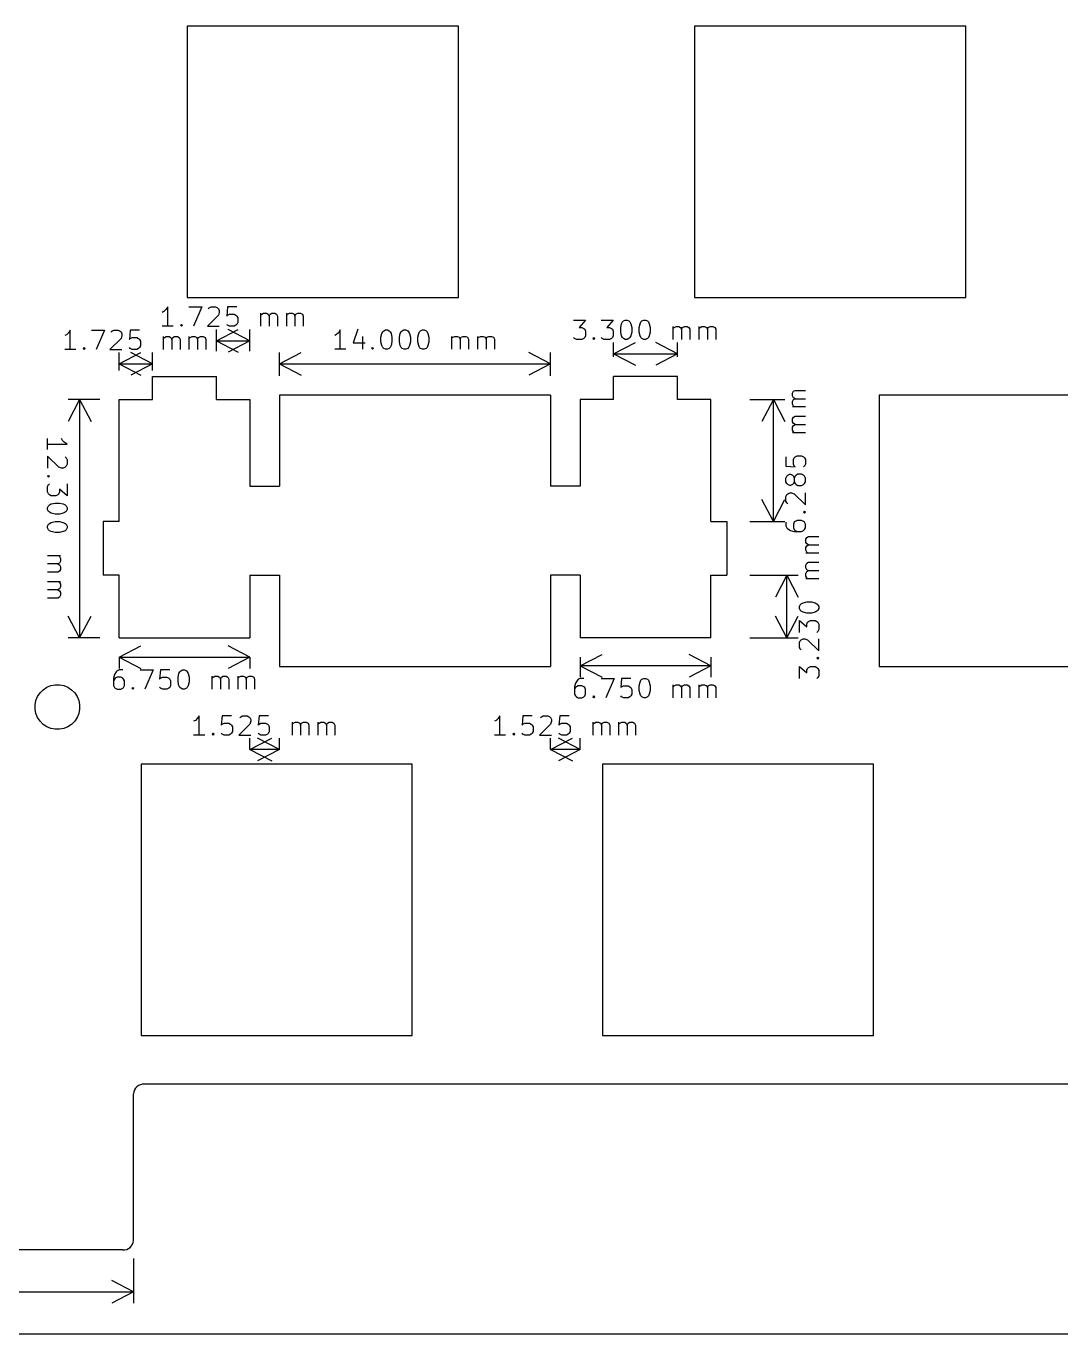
# Model space of a CAD drawing. Extents: x -61 to 106, y -119 to 15.
# Drawn here: x -30.8 to 22.6, y -117.7 to -50.2 of the extents above; entities that cross this region are included whole.
import ezdxf

# ---------------------------------------------------------------- set-up
doc = ezdxf.new("R2010")
doc.units = 0
doc.layers.add('BLACK', color=7, linetype='CONTINUOUS')

msp = doc.modelspace()

# ---------------------------------------------------------------- linework, layer by layer
at = {"layer": 'BLACK', "linetype": 'CONTINUOUS'}
for p, q in [((-22.5187, -50.2), (-22.5187, -64.2)), ((-8.5187, -50.2), (-22.5187, -50.2)), ((-8.5187, -64.2), (-8.5187, -50.2)), ((3.675, -50.2), (3.675, -64.2)), ((17.675, -50.2), (3.675, -50.2)), ((17.675, -64.2), (17.675, -50.2)), ((-23.5258, -64.6924), (-23.6211, -64.8352)), ((-23.5258, -65.6924), (-23.5258, -64.6924)), ((-22.5187, -64.2), (-8.5187, -64.2)), ((-22.4306, -64.6924), (-21.7639, -64.6924)), ((-21.7639, -64.6924), (-22.1925, -65.6924)), ((-21.4306, -64.7876), (-21.383, -64.74)), ((-21.383, -64.74), (-21.2877, -64.6924)), ((-21.2877, -64.6924), (-21.0496, -64.6924)), ((-21.0496, -64.6924), (-20.9544, -64.74)), ((-20.9544, -64.74), (-20.9068, -64.7876)), ((-20.9068, -64.7876), (-20.8592, -64.8829)), ((-20.4306, -64.6924), (-20.4782, -65.1686)), ((-19.9544, -64.6924), (-20.4306, -64.6924)), ((3.675, -64.2), (17.675, -64.2)), ((-23.7163, -64.9305), (-23.8115, -64.9781)), ((-23.6211, -64.8352), (-23.7163, -64.9305)), ((-20.9068, -65.121), (-21.4782, -65.6924)), ((-20.8592, -64.9781), (-20.9068, -65.121)), ((-20.8592, -64.8829), (-20.8592, -64.9781)), ((-20.4782, -65.1686), (-20.4306, -65.121)), ((-20.4306, -65.121), (-20.3354, -65.0733)), ((-20.3354, -65.0733), (-20.0973, -65.0733)), ((-20.0973, -65.0733), (-20.002, -65.121)), ((-20.002, -65.121), (-19.9544, -65.1686)), ((-19.9544, -65.1686), (-19.9068, -65.2638)), ((-19.9068, -65.2638), (-19.9068, -65.5019)), ((-18.7163, -65.6924), (-18.7163, -65.0257)), ((-18.7163, -65.121), (-18.6687, -65.0733)), ((-18.6687, -65.0733), (-18.5734, -65.0257)), ((-18.5734, -65.0257), (-18.4306, -65.0257)), ((-18.4306, -65.0257), (-18.3354, -65.0733)), ((-18.3354, -65.0733), (-18.2877, -65.1686)), ((-18.2877, -65.1686), (-18.2401, -65.0733)), ((-18.2877, -65.1686), (-18.2877, -65.6924)), ((-18.2401, -65.0733), (-18.1449, -65.0257)), ((-18.1449, -65.0257), (-18.002, -65.0257)), ((-18.002, -65.0257), (-17.9068, -65.0733)), ((-17.9068, -65.0733), (-17.8592, -65.1686)), ((-17.8592, -65.1686), (-17.8592, -65.6924)), ((-17.383, -65.6924), (-17.383, -65.0257)), ((-17.383, -65.121), (-17.3354, -65.0733)), ((-17.3354, -65.0733), (-17.2401, -65.0257)), ((-17.2401, -65.0257), (-17.0973, -65.0257)), ((-17.0973, -65.0257), (-17.002, -65.0733)), ((-17.002, -65.0733), (-16.9544, -65.1686)), ((-16.9544, -65.1686), (-16.9068, -65.0733)), ((-16.9544, -65.1686), (-16.9544, -65.6924)), ((-16.9068, -65.0733), (-16.8115, -65.0257)), ((-16.8115, -65.0257), (-16.6687, -65.0257)), ((-16.6687, -65.0257), (-16.5734, -65.0733)), ((-16.5734, -65.0733), (-16.5258, -65.1686)), ((-16.5258, -65.1686), (-16.5258, -65.6924)), ((-2.56879, -65.3724), (-1.94974, -65.3724)), ((-1.94974, -65.3724), (-2.28307, -65.7533)), ((-1.14021, -65.3724), (-0.521166, -65.3724)), ((-0.521166, -65.3724), (-0.8545, -65.7533)), ((-0.092595, -65.5629), (-0.044976, -65.4676)), ((-0.044976, -65.4676), (0.002642, -65.42)), ((0.002642, -65.42), (0.09788, -65.3724)), ((0.09788, -65.3724), (0.193119, -65.3724)), ((0.193119, -65.3724), (0.288357, -65.42)), ((0.288357, -65.42), (0.335976, -65.4676)), ((0.335976, -65.4676), (0.383595, -65.5629)), ((0.859785, -65.5629), (0.907404, -65.4676)), ((0.907404, -65.4676), (0.955023, -65.42)), ((0.955023, -65.42), (1.05026, -65.3724)), ((1.05026, -65.3724), (1.1455, -65.3724)), ((1.1455, -65.3724), (1.24074, -65.42)), ((1.24074, -65.42), (1.28836, -65.4676)), ((1.28836, -65.4676), (1.33598, -65.5629)), ((-28.7412, -66.1305), (-28.8364, -66.1781)), ((-28.6459, -66.0352), (-28.7412, -66.1305)), ((-28.5507, -65.8924), (-28.6459, -66.0352)), ((-28.5507, -66.8924), (-28.5507, -65.8924)), ((-27.4555, -65.8924), (-26.7888, -65.8924)), ((-26.7888, -65.8924), (-27.2174, -66.8924)), ((-26.4555, -65.9876), (-26.4078, -65.94)), ((-26.4078, -65.94), (-26.3126, -65.8924)), ((-26.3126, -65.8924), (-26.0745, -65.8924)), ((-26.0745, -65.8924), (-25.9793, -65.94)), ((-25.9793, -65.94), (-25.9317, -65.9876)), ((-25.9317, -65.9876), (-25.884, -66.0829)), ((-25.884, -66.0829), (-25.884, -66.1781)), ((-25.4555, -65.8924), (-25.5031, -66.3686)), ((-24.9793, -65.8924), (-25.4555, -65.8924)), ((-23.2401, -65.6924), (-23.8115, -65.6924)), ((-22.8592, -65.6448), (-22.8115, -65.5971)), ((-22.8115, -65.6924), (-22.8592, -65.6448)), ((-22.8115, -65.5971), (-22.7639, -65.6448)), ((-22.8115, -65.5971), (-22.8115, -65.6924)), ((-22.7639, -65.6448), (-22.8115, -65.6924)), ((-21.4782, -65.6924), (-20.8592, -65.6924)), ((-21.0072, -66.98), (-21.0072, -65.8536)), ((-21.0072, -66.44), (-19.8807, -65.8536)), ((-20.4306, -65.6448), (-20.4782, -65.5971)), ((-20.3354, -65.6924), (-20.4306, -65.6448)), ((-19.2825, -66.44), (-20.409, -65.8536)), ((-20.0973, -65.6924), (-20.3354, -65.6924)), ((-20.002, -65.6448), (-20.0973, -65.6924)), ((-19.9544, -65.5971), (-20.002, -65.6448)), ((-19.9068, -65.5019), (-19.9544, -65.5971)), ((-19.2825, -66.98), (-19.2825, -65.8536)), ((-14.8035, -66.1205), (-14.8987, -66.1681)), ((-14.7083, -66.0252), (-14.8035, -66.1205)), ((-14.613, -65.8824), (-14.7083, -66.0252)), ((-14.613, -66.8824), (-14.613, -65.8824)), ((-13.7083, -65.8348), (-13.9464, -66.549)), ((-12.5178, -66.2633), (-12.4702, -66.0729)), ((-12.4702, -66.0729), (-12.4225, -65.9776)), ((-12.4225, -65.9776), (-12.3749, -65.93)), ((-12.3749, -65.93), (-12.2797, -65.8824)), ((-12.2797, -65.8824), (-12.1844, -65.8824)), ((-12.1844, -65.8824), (-12.0892, -65.93)), ((-12.0892, -65.93), (-12.0416, -65.9776)), ((-12.0416, -65.9776), (-11.994, -66.0729)), ((-11.994, -66.0729), (-11.9464, -66.2633)), ((-11.5654, -66.2633), (-11.5178, -66.0729)), ((-11.5178, -66.0729), (-11.4702, -65.9776)), ((-11.4702, -65.9776), (-11.4225, -65.93)), ((-11.4225, -65.93), (-11.3273, -65.8824)), ((-11.3273, -65.8824), (-11.2321, -65.8824)), ((-11.2321, -65.8824), (-11.1368, -65.93)), ((-11.1368, -65.93), (-11.0892, -65.9776)), ((-11.0892, -65.9776), (-11.0416, -66.0729)), ((-11.0416, -66.0729), (-10.994, -66.2633)), ((-10.613, -66.2633), (-10.5654, -66.0729)), ((-10.5654, -66.0729), (-10.5178, -65.9776)), ((-10.5178, -65.9776), (-10.4702, -65.93)), ((-10.4702, -65.93), (-10.3749, -65.8824)), ((-10.3749, -65.8824), (-10.2797, -65.8824)), ((-10.2797, -65.8824), (-10.1844, -65.93)), ((-10.1844, -65.93), (-10.1368, -65.9776)), ((-10.1368, -65.9776), (-10.0892, -66.0729)), ((-10.0892, -66.0729), (-10.0416, -66.2633)), ((-2.28307, -65.7533), (-2.14021, -65.7533)), ((-2.14021, -65.7533), (-2.04498, -65.801)), ((-2.04498, -65.801), (-1.99736, -65.8486)), ((-1.99736, -65.8486), (-1.94974, -65.9438)), ((-1.94974, -65.9438), (-1.94974, -66.1819)), ((-0.8545, -65.7533), (-0.711642, -65.7533)), ((-0.711642, -65.7533), (-0.616404, -65.801)), ((-0.616404, -65.801), (-0.568785, -65.8486)), ((-0.568785, -65.8486), (-0.521166, -65.9438)), ((-0.521166, -65.9438), (-0.521166, -66.1819)), ((-0.140214, -65.7533), (-0.092595, -65.5629)), ((-0.140214, -65.9914), (-0.140214, -65.7533)), ((-0.092595, -66.1819), (-0.140214, -65.9914)), ((0.383595, -65.5629), (0.431214, -65.7533)), ((0.431214, -65.9914), (0.383595, -66.1819)), ((0.431214, -65.7533), (0.431214, -65.9914)), ((0.812166, -65.7533), (0.859785, -65.5629)), ((0.812166, -65.9914), (0.812166, -65.7533)), ((0.859785, -66.1819), (0.812166, -65.9914)), ((1.33598, -65.5629), (1.38359, -65.7533)), ((1.38359, -65.9914), (1.33598, -66.1819)), ((1.38359, -65.7533), (1.38359, -65.9914)), ((2.57407, -66.3724), (2.57407, -65.7057)), ((2.57407, -65.801), (2.62169, -65.7533)), ((2.62169, -65.7533), (2.71693, -65.7057)), ((2.71693, -65.7057), (2.85979, -65.7057)), ((2.85979, -65.7057), (2.95502, -65.7533)), ((2.95502, -65.7533), (3.00264, -65.8486)), ((3.00264, -65.8486), (3.05026, -65.7533)), ((3.00264, -65.8486), (3.00264, -66.3724)), ((3.05026, -65.7533), (3.1455, -65.7057)), ((3.1455, -65.7057), (3.28836, -65.7057)), ((3.28836, -65.7057), (3.38359, -65.7533)), ((3.38359, -65.7533), (3.43121, -65.8486)), ((3.43121, -65.8486), (3.43121, -66.3724)), ((3.9074, -66.3724), (3.9074, -65.7057)), ((3.9074, -65.801), (3.95502, -65.7533)), ((3.95502, -65.7533), (4.05026, -65.7057)), ((4.05026, -65.7057), (4.19312, -65.7057)), ((4.19312, -65.7057), (4.28836, -65.7533)), ((4.28836, -65.7533), (4.33598, -65.8486)), ((4.33598, -65.8486), (4.38359, -65.7533)), ((4.33598, -65.8486), (4.33598, -66.3724)), ((4.38359, -65.7533), (4.47883, -65.7057)), ((4.47883, -65.7057), (4.62169, -65.7057)), ((4.62169, -65.7057), (4.71693, -65.7533)), ((4.71693, -65.7533), (4.76455, -65.8486)), ((4.76455, -65.8486), (4.76455, -66.3724)), ((-27.884, -66.8448), (-27.8364, -66.7971)), ((-27.8364, -66.7971), (-27.7888, -66.8448)), ((-27.8364, -66.7971), (-27.8364, -66.8924)), ((-25.9317, -66.321), (-26.5031, -66.8924)), ((-25.884, -66.1781), (-25.9317, -66.321)), ((-25.5031, -66.3686), (-25.4555, -66.321)), ((-25.4555, -66.8448), (-25.5031, -66.7971)), ((-25.4555, -66.321), (-25.3602, -66.2733)), ((-25.3602, -66.2733), (-25.1221, -66.2733)), ((-25.1221, -66.2733), (-25.0269, -66.321)), ((-25.0269, -66.321), (-24.9793, -66.3686)), ((-24.9793, -66.7971), (-25.0269, -66.8448)), ((-24.9793, -66.3686), (-24.9317, -66.4638)), ((-24.9317, -66.7019), (-24.9793, -66.7971)), ((-24.9317, -66.4638), (-24.9317, -66.7019)), ((-23.7412, -66.8924), (-23.7412, -66.2257)), ((-23.7412, -66.321), (-23.6936, -66.2733)), ((-23.6936, -66.2733), (-23.5983, -66.2257)), ((-23.5983, -66.2257), (-23.4555, -66.2257)), ((-23.4555, -66.2257), (-23.3602, -66.2733)), ((-23.3602, -66.2733), (-23.3126, -66.3686)), ((-23.3126, -66.3686), (-23.265, -66.2733)), ((-23.3126, -66.3686), (-23.3126, -66.8924)), ((-23.265, -66.2733), (-23.1698, -66.2257)), ((-23.1698, -66.2257), (-23.0269, -66.2257)), ((-23.0269, -66.2257), (-22.9317, -66.2733)), ((-22.9317, -66.2733), (-22.884, -66.3686)), ((-22.884, -66.3686), (-22.884, -66.8924)), ((-22.4078, -66.8924), (-22.4078, -66.2257)), ((-22.4078, -66.321), (-22.3602, -66.2733)), ((-22.3602, -66.2733), (-22.265, -66.2257)), ((-22.265, -66.2257), (-22.1221, -66.2257)), ((-22.1221, -66.2257), (-22.0269, -66.2733)), ((-22.0269, -66.2733), (-21.9793, -66.3686)), ((-21.9793, -66.3686), (-21.9317, -66.2733)), ((-21.9793, -66.3686), (-21.9793, -66.8924)), ((-21.9317, -66.2733), (-21.8364, -66.2257)), ((-21.8364, -66.2257), (-21.6936, -66.2257)), ((-21.6936, -66.2257), (-21.5983, -66.2733)), ((-21.5983, -66.2733), (-21.5507, -66.3686)), ((-21.5507, -66.3686), (-21.5507, -66.8924)), ((-21.0072, -66.44), (-19.2825, -66.44)), ((-21.0072, -66.44), (-19.8807, -67.0264)), ((-19.2825, -66.44), (-20.409, -67.0264)), ((-13.9464, -66.549), (-13.3273, -66.549)), ((-13.4702, -66.2157), (-13.4702, -66.8824)), ((-12.994, -66.8348), (-12.9464, -66.7871)), ((-12.9464, -66.8824), (-12.994, -66.8348)), ((-12.9464, -66.7871), (-12.8987, -66.8348)), ((-12.9464, -66.7871), (-12.9464, -66.8824)), ((-12.8987, -66.8348), (-12.9464, -66.8824)), ((-12.5178, -66.5014), (-12.5178, -66.2633)), ((-12.4702, -66.6919), (-12.5178, -66.5014)), ((-12.4225, -66.7871), (-12.4702, -66.6919)), ((-12.3749, -66.8348), (-12.4225, -66.7871)), ((-12.2797, -66.8824), (-12.3749, -66.8348)), ((-12.0892, -66.8348), (-12.1844, -66.8824)), ((-12.0416, -66.7871), (-12.0892, -66.8348)), ((-11.994, -66.6919), (-12.0416, -66.7871)), ((-11.9464, -66.5014), (-11.994, -66.6919)), ((-11.9464, -66.2633), (-11.9464, -66.5014)), ((-11.5654, -66.5014), (-11.5654, -66.2633)), ((-11.5178, -66.6919), (-11.5654, -66.5014)), ((-11.4702, -66.7871), (-11.5178, -66.6919)), ((-11.4225, -66.8348), (-11.4702, -66.7871)), ((-11.3273, -66.8824), (-11.4225, -66.8348)), ((-11.1368, -66.8348), (-11.2321, -66.8824)), ((-11.0892, -66.7871), (-11.1368, -66.8348)), ((-11.0416, -66.6919), (-11.0892, -66.7871)), ((-10.994, -66.5014), (-11.0416, -66.6919)), ((-10.994, -66.2633), (-10.994, -66.5014)), ((-10.613, -66.5014), (-10.613, -66.2633)), ((-10.5654, -66.6919), (-10.613, -66.5014)), ((-10.5178, -66.7871), (-10.5654, -66.6919)), ((-10.4702, -66.8348), (-10.5178, -66.7871)), ((-10.3749, -66.8824), (-10.4702, -66.8348)), ((-10.1844, -66.8348), (-10.2797, -66.8824)), ((-10.1368, -66.7871), (-10.1844, -66.8348)), ((-10.0892, -66.6919), (-10.1368, -66.7871)), ((-10.0416, -66.5014), (-10.0892, -66.6919)), ((-10.0416, -66.2633), (-10.0416, -66.5014)), ((-8.85111, -66.8824), (-8.85111, -66.2157)), ((-8.85111, -66.311), (-8.80349, -66.2633)), ((-8.80349, -66.2633), (-8.70825, -66.2157)), ((-8.70825, -66.2157), (-8.5654, -66.2157)), ((-8.5654, -66.2157), (-8.47016, -66.2633)), ((-8.47016, -66.2633), (-8.42254, -66.3586)), ((-8.42254, -66.3586), (-8.37492, -66.2633)), ((-8.42254, -66.3586), (-8.42254, -66.8824)), ((-8.37492, -66.2633), (-8.27968, -66.2157)), ((-8.27968, -66.2157), (-8.13683, -66.2157)), ((-8.13683, -66.2157), (-8.04159, -66.2633)), ((-8.04159, -66.2633), (-7.99397, -66.3586)), ((-7.99397, -66.3586), (-7.99397, -66.8824)), ((-7.51778, -66.8824), (-7.51778, -66.2157)), ((-7.51778, -66.311), (-7.47016, -66.2633)), ((-7.47016, -66.2633), (-7.37492, -66.2157)), ((-7.37492, -66.2157), (-7.23206, -66.2157)), ((-7.23206, -66.2157), (-7.13683, -66.2633)), ((-7.13683, -66.2633), (-7.08921, -66.3586)), ((-7.08921, -66.3586), (-7.04159, -66.2633)), ((-7.08921, -66.3586), (-7.08921, -66.8824)), ((-7.04159, -66.2633), (-6.94635, -66.2157)), ((-6.94635, -66.2157), (-6.80349, -66.2157)), ((-6.80349, -66.2157), (-6.70825, -66.2633)), ((-6.70825, -66.2633), (-6.66064, -66.3586)), ((-6.66064, -66.3586), (-6.66064, -66.8824)), ((-2.52117, -66.3248), (-2.56879, -66.2771)), ((-2.42593, -66.3724), (-2.52117, -66.3248)), ((-2.14021, -66.3724), (-2.42593, -66.3724)), ((-2.04498, -66.3248), (-2.14021, -66.3724)), ((-1.99736, -66.2771), (-2.04498, -66.3248)), ((-1.94974, -66.1819), (-1.99736, -66.2771)), ((-1.56878, -66.3248), (-1.52117, -66.2771)), ((-1.52117, -66.3724), (-1.56878, -66.3248)), ((-1.52117, -66.2771), (-1.47355, -66.3248)), ((-1.52117, -66.2771), (-1.52117, -66.3724)), ((-1.47355, -66.3248), (-1.52117, -66.3724)), ((-1.09259, -66.3248), (-1.14021, -66.2771)), ((-0.997357, -66.3724), (-1.09259, -66.3248)), ((-0.711642, -66.3724), (-0.997357, -66.3724)), ((-0.616404, -66.3248), (-0.711642, -66.3724)), ((-0.568785, -66.2771), (-0.616404, -66.3248)), ((-0.521166, -66.1819), (-0.568785, -66.2771)), ((-0.5045, -67.28), (-0.5045, -66.5336)), ((-0.5045, -67.12), (0.622004, -66.5336)), ((-0.044976, -66.2771), (-0.092595, -66.1819)), ((0.002642, -66.3248), (-0.044976, -66.2771)), ((0.09788, -66.3724), (0.002642, -66.3248)), ((0.193119, -66.3724), (0.09788, -66.3724)), ((0.288357, -66.3248), (0.193119, -66.3724)), ((0.335976, -66.2771), (0.288357, -66.3248)), ((0.383595, -66.1819), (0.335976, -66.2771)), ((0.907404, -66.2771), (0.859785, -66.1819)), ((0.955023, -66.3248), (0.907404, -66.2771)), ((1.05026, -66.3724), (0.955023, -66.3248)), ((1.1455, -66.3724), (1.05026, -66.3724)), ((1.24074, -66.3248), (1.1455, -66.3724)), ((1.28836, -66.2771), (1.24074, -66.3248)), ((1.33598, -66.1819), (1.28836, -66.2771)), ((2.7955, -67.12), (1.669, -66.5336)), ((2.7955, -67.28), (2.7955, -66.5336)), ((-28.265, -66.8924), (-28.8364, -66.8924)), ((-27.8364, -66.8924), (-27.884, -66.8448)), ((-27.7888, -66.8448), (-27.8364, -66.8924)), ((-26.5031, -66.8924), (-25.884, -66.8924)), ((-26.0322, -67.98), (-26.0322, -67.0536)), ((-26.0322, -67.64), (-24.9057, -67.0536)), ((-25.3602, -66.8924), (-25.4555, -66.8448)), ((-24.3072, -67.64), (-25.4338, -67.0536)), ((-25.1221, -66.8924), (-25.3602, -66.8924)), ((-25.0269, -66.8448), (-25.1221, -66.8924)), ((-24.3072, -67.98), (-24.3072, -67.0536)), ((-17.756, -68.25), (-17.756, -67.0436)), ((-17.756, -67.63), (-16.6295, -67.0436)), ((-14.3273, -66.8824), (-14.8987, -66.8824)), ((-12.1844, -66.8824), (-12.2797, -66.8824)), ((-11.2321, -66.8824), (-11.3273, -66.8824)), ((-10.2797, -66.8824), (-10.3749, -66.8824)), ((-3.75575, -67.63), (-4.88225, -67.0436)), ((-3.75575, -68.25), (-3.75575, -67.0436)), ((-0.5045, -67.12), (2.7955, -67.12)), ((-0.5045, -67.12), (0.622004, -67.7064)), ((2.7955, -67.12), (1.669, -67.7064)), ((-26.0322, -67.64), (-24.3072, -67.64)), ((-26.0322, -67.64), (-24.9057, -68.2264)), ((-24.3072, -67.64), (-25.4338, -68.2264)), ((-17.756, -67.63), (-3.75575, -67.63)), ((-17.756, -67.63), (-16.6295, -68.2164)), ((-3.75575, -67.63), (-4.88225, -68.2164)), ((-24.3072, -68.28), (-21.0072, -68.28)), ((-24.3072, -69.48), (-24.3072, -68.28)), ((-21.0072, -69.48), (-21.0072, -68.28)), ((-0.5045, -69.48), (-0.5045, -68.28)), ((2.7955, -68.28), (-0.5045, -68.28)), ((2.7955, -69.48), (2.7955, -68.28)), ((-27.0322, -69.48), (-28.6564, -69.48)), ((-28.07, -69.48), (-28.6564, -70.6065)), ((-28.07, -69.48), (-28.07, -81.78)), ((-28.07, -69.48), (-27.4836, -70.6065)), ((-26.0322, -75.765), (-26.0322, -69.48)), ((-26.0322, -69.48), (-24.3072, -69.48)), ((-21.0075, -69.48), (-19.2825, -69.48)), ((-19.281, -69.48), (-19.281, -73.95)), ((-3.7562, -69.25), (-17.7562, -69.25)), ((-17.756, -69.25), (-17.756, -73.95)), ((-3.75575, -69.25), (-3.75575, -73.95)), ((-2.23075, -69.48), (-2.23075, -73.95)), ((-0.5045, -69.48), (-2.2295, -69.48)), ((4.5205, -69.48), (2.7955, -69.48)), ((4.5205, -75.765), (4.5205, -69.48)), ((6.5205, -69.48), (8.32642, -69.48)), ((7.74, -69.48), (7.15358, -70.6065)), ((7.74, -75.765), (7.74, -69.48)), ((7.74, -69.48), (8.32642, -70.6065)), ((8.72571, -69.1463), (8.77333, -69.0511)), ((8.72571, -69.2892), (8.72571, -69.1463)), ((8.77333, -69.3844), (8.72571, -69.2892)), ((8.72571, -69.5749), (8.77333, -69.4796)), ((8.77333, -69.0511), (8.86857, -69.0035)), ((8.86857, -69.432), (8.77333, -69.3844)), ((8.77333, -69.4796), (8.86857, -69.432)), ((8.86857, -69.0035), (9.39238, -69.0035)), ((8.86857, -69.432), (9.39238, -69.432)), ((13.2, -69.25), (13.2, -83.25)), ((27.2, -69.25), (13.2, -69.25)), ((8.72571, -69.7177), (8.72571, -69.5749)), ((8.77333, -69.813), (8.72571, -69.7177)), ((9.39238, -69.8606), (8.72571, -69.8606)), ((8.82095, -69.8606), (8.77333, -69.813)), ((8.72571, -70.4796), (8.77333, -70.3844)), ((8.72571, -70.6225), (8.72571, -70.4796)), ((8.77333, -70.7177), (8.72571, -70.6225)), ((8.72571, -70.9082), (8.77333, -70.813)), ((8.77333, -70.3844), (8.86857, -70.3368)), ((8.86857, -70.7654), (8.77333, -70.7177)), ((8.77333, -70.813), (8.86857, -70.7654)), ((8.86857, -70.3368), (9.39238, -70.3368)), ((8.86857, -70.7654), (9.39238, -70.7654)), ((-29.7224, -72.0586), (-29.7224, -71.4871)), ((-28.9605, -71.5824), (-29.0081, -71.4871)), ((8.72571, -71.0511), (8.72571, -70.9082)), ((8.77333, -71.1463), (8.72571, -71.0511)), ((9.39238, -71.1939), (8.72571, -71.1939)), ((8.82095, -71.1939), (8.77333, -71.1463)), ((-29.7224, -71.7729), (-28.7224, -71.7729)), ((-28.8652, -71.6776), (-28.9605, -71.5824)), ((-28.7224, -71.7729), (-28.8652, -71.6776)), ((-29.151, -72.9633), (-29.7224, -72.3919)), ((-29.7224, -72.3919), (-29.7224, -73.011)), ((-28.8176, -72.4395), (-28.77, -72.4871)), ((-28.77, -72.4871), (-28.7224, -72.5824)), ((-28.7224, -72.8205), (-28.77, -72.9157)), ((-28.7224, -72.5824), (-28.7224, -72.8205)), ((8.39238, -72.432), (8.39238, -72.9082)), ((8.39238, -72.9082), (8.86857, -72.9558)), ((8.77333, -72.5749), (8.82095, -72.4796)), ((8.77333, -72.813), (8.77333, -72.5749)), ((8.82095, -72.9082), (8.77333, -72.813)), ((8.82095, -72.4796), (8.86857, -72.432)), ((8.86857, -72.9558), (8.82095, -72.9082)), ((8.86857, -72.432), (8.96381, -72.3844)), ((8.96381, -72.3844), (9.2019, -72.3844)), ((9.2019, -72.3844), (9.29714, -72.432)), ((9.29714, -72.432), (9.34476, -72.4796)), ((9.34476, -72.9082), (9.29714, -72.9558)), ((9.34476, -72.4796), (9.39238, -72.5749)), ((9.39238, -72.813), (9.34476, -72.9082)), ((9.39238, -72.5749), (9.39238, -72.813)), ((-29.7224, -73.4395), (-29.6748, -73.3919)), ((-29.6748, -73.4871), (-29.7224, -73.4395)), ((-29.6271, -73.4395), (-29.7224, -73.4395)), ((-29.6748, -73.3919), (-29.6271, -73.4395)), ((-29.6271, -73.4395), (-29.6748, -73.4871)), ((-29.0081, -73.011), (-29.151, -72.9633)), ((-28.9129, -73.011), (-29.0081, -73.011)), ((-28.8176, -72.9633), (-28.9129, -73.011)), ((-28.77, -72.9157), (-28.8176, -72.9633)), ((8.39238, -73.5273), (8.44, -73.432)), ((8.39238, -73.7177), (8.39238, -73.5273)), ((8.44, -73.432), (8.48762, -73.3844)), ((8.48762, -73.3844), (8.58286, -73.3368)), ((8.58286, -73.3368), (8.63048, -73.3368)), ((8.63048, -73.3368), (8.72571, -73.3844)), ((8.72571, -73.3844), (8.77333, -73.432)), ((8.77333, -73.432), (8.82095, -73.5273)), ((8.86857, -73.432), (8.82095, -73.5273)), ((8.82095, -73.5273), (8.82095, -73.7177)), ((8.91619, -73.3844), (8.86857, -73.432)), ((9.01143, -73.3368), (8.91619, -73.3844)), ((9.2019, -73.3368), (9.01143, -73.3368)), ((9.29714, -73.3844), (9.2019, -73.3368)), ((9.34476, -73.432), (9.29714, -73.3844)), ((9.39238, -73.5273), (9.34476, -73.432)), ((9.39238, -73.7177), (9.39238, -73.5273)), ((-29.7224, -73.9633), (-29.6748, -73.8681)), ((-29.7224, -74.249), (-29.7224, -73.9633)), ((-29.6748, -74.3443), (-29.7224, -74.249)), ((-29.6748, -73.8681), (-29.6271, -73.8205)), ((-29.1033, -74.249), (-29.151, -74.3443)), ((-28.7224, -74.4395), (-29.1033, -74.1062)), ((-29.1033, -74.1062), (-29.1033, -74.249)), ((-28.7224, -73.8205), (-28.7224, -74.4395)), ((-19.281, -73.95), (-17.756, -73.95)), ((-2.23075, -73.95), (-3.75575, -73.95)), ((8.44, -73.813), (8.39238, -73.7177)), ((8.48762, -73.8606), (8.44, -73.813)), ((8.58286, -73.9082), (8.48762, -73.8606)), ((8.63048, -73.9082), (8.58286, -73.9082)), ((8.72571, -73.8606), (8.63048, -73.9082)), ((8.77333, -73.813), (8.72571, -73.8606)), ((8.82095, -73.7177), (8.77333, -73.813)), ((8.82095, -73.7177), (8.86857, -73.813)), ((8.86857, -73.813), (8.91619, -73.8606)), ((8.91619, -73.8606), (9.01143, -73.9082)), ((9.01143, -73.9082), (9.2019, -73.9082)), ((9.2019, -73.9082), (9.29714, -73.8606)), ((9.29714, -73.8606), (9.34476, -73.813)), ((9.34476, -73.813), (9.39238, -73.7177)), ((-29.6271, -74.3919), (-29.6748, -74.3443)), ((-29.6748, -74.9633), (-29.6271, -74.9157)), ((-29.5319, -74.4395), (-29.6271, -74.3919)), ((-29.6271, -74.9157), (-29.5319, -74.8681)), ((-29.2938, -74.4395), (-29.5319, -74.4395)), ((-29.5319, -74.8681), (-29.3414, -74.8205)), ((-29.3414, -74.8205), (-29.1033, -74.8205)), ((-29.1986, -74.3919), (-29.2938, -74.4395)), ((-29.151, -74.3443), (-29.1986, -74.3919)), ((-29.1033, -74.8205), (-28.9129, -74.8681)), ((-28.9129, -74.8681), (-28.8176, -74.9157)), ((-28.8176, -74.9157), (-28.77, -74.9633)), ((7.74, -75.765), (7.15358, -74.6385)), ((7.74, -75.765), (8.32642, -74.6385)), ((8.39238, -74.4796), (8.44, -74.3844)), ((8.39238, -74.7177), (8.39238, -74.4796)), ((8.44, -74.813), (8.39238, -74.7177)), ((8.44, -74.3844), (8.48762, -74.3368)), ((8.48762, -74.8606), (8.44, -74.813)), ((8.48762, -74.3368), (8.58286, -74.2892)), ((8.58286, -74.2892), (8.67809, -74.2892)), ((8.67809, -74.2892), (8.82095, -74.3368)), ((8.82095, -74.3368), (9.39238, -74.9082)), ((9.39238, -74.9082), (9.39238, -74.2892)), ((-29.7224, -75.0586), (-29.6748, -74.9633)), ((-29.7224, -75.1538), (-29.7224, -75.0586)), ((-29.6748, -75.249), (-29.7224, -75.1538)), ((-29.6271, -75.2967), (-29.6748, -75.249)), ((-29.5319, -75.3443), (-29.6271, -75.2967)), ((-29.3414, -75.3919), (-29.5319, -75.3443)), ((-29.1033, -75.3919), (-29.3414, -75.3919)), ((-28.9129, -75.3443), (-29.1033, -75.3919)), ((-28.8176, -75.2967), (-28.9129, -75.3443)), ((-28.77, -75.249), (-28.8176, -75.2967)), ((-28.77, -74.9633), (-28.7224, -75.0586)), ((-28.7224, -75.1538), (-28.77, -75.249)), ((-28.7224, -75.0586), (-28.7224, -75.1538)), ((9.29714, -75.2892), (9.34476, -75.2415)), ((9.34476, -75.3368), (9.29714, -75.2892)), ((9.29714, -75.2892), (9.39238, -75.2892)), ((9.34476, -75.2415), (9.39238, -75.2892)), ((9.39238, -75.2892), (9.34476, -75.3368)), ((-29.7224, -76.011), (-29.6748, -75.9157)), ((-29.7224, -76.1062), (-29.7224, -76.011)), ((-29.6748, -76.2014), (-29.7224, -76.1062)), ((-29.6748, -75.9157), (-29.6271, -75.8681)), ((-29.6271, -76.249), (-29.6748, -76.2014)), ((-29.6271, -75.8681), (-29.5319, -75.8205)), ((-29.5319, -76.2967), (-29.6271, -76.249)), ((-29.5319, -75.8205), (-29.3414, -75.7729)), ((-29.3414, -75.7729), (-29.1033, -75.7729)), ((-29.1033, -75.7729), (-28.9129, -75.8205)), ((-28.9129, -75.8205), (-28.8176, -75.8681)), ((-28.8176, -76.249), (-28.9129, -76.2967)), ((-28.8176, -75.8681), (-28.77, -75.9157)), ((-28.77, -76.2014), (-28.8176, -76.249)), ((-28.77, -75.9157), (-28.7224, -76.011)), ((-28.7224, -76.1062), (-28.77, -76.2014)), ((-28.7224, -76.011), (-28.7224, -76.1062)), ((-26.8573, -75.765), (-26.8573, -78.55)), ((-26.0322, -75.765), (-26.8573, -75.765)), ((4.5205, -75.765), (5.3455, -75.765)), ((5.3455, -75.765), (5.3455, -78.55)), ((6.5205, -75.765), (8.32642, -75.765)), ((8.39238, -75.813), (8.39238, -76.0035)), ((8.39238, -76.0035), (8.44, -76.0987)), ((8.44, -76.0987), (8.48762, -76.1463)), ((8.48762, -76.1463), (8.63048, -76.2415)), ((8.63048, -76.2415), (8.82095, -76.2892)), ((8.82095, -75.813), (8.77333, -75.9082)), ((8.77333, -75.9082), (8.77333, -76.0987)), ((8.77333, -76.0987), (8.82095, -76.1939)), ((8.86857, -75.7654), (8.82095, -75.813)), ((8.82095, -76.1939), (8.86857, -76.2415)), ((8.96381, -75.7177), (8.86857, -75.7654)), ((8.86857, -76.2415), (8.96381, -76.2892)), ((9.2019, -75.7177), (8.96381, -75.7177)), ((9.29714, -75.7654), (9.2019, -75.7177)), ((9.2019, -76.2892), (9.29714, -76.2415)), ((9.34476, -75.813), (9.29714, -75.7654)), ((9.29714, -76.2415), (9.34476, -76.1939)), ((9.39238, -75.9082), (9.34476, -75.813)), ((9.34476, -76.1939), (9.39238, -76.0987)), ((9.39238, -76.0987), (9.39238, -75.9082)), ((-29.3414, -76.3443), (-29.5319, -76.2967)), ((-29.1033, -76.3443), (-29.3414, -76.3443)), ((-28.9129, -76.2967), (-29.1033, -76.3443)), ((8.82095, -76.2892), (9.2019, -76.2892)), ((9.41571, -76.6888), (9.46333, -76.5936)), ((9.41571, -76.8317), (9.41571, -76.6888)), ((9.46333, -76.9269), (9.41571, -76.8317)), ((9.46333, -76.5936), (9.55857, -76.546)), ((9.55857, -76.9745), (9.46333, -76.9269)), ((9.55857, -76.546), (10.0824, -76.546)), ((-29.7224, -77.5348), (-29.0557, -77.5348)), ((-29.151, -77.5348), (-29.1033, -77.5824)), ((-29.1033, -77.5824), (-29.0557, -77.6776)), ((9.41571, -77.1174), (9.46333, -77.0221)), ((9.41571, -77.2602), (9.41571, -77.1174)), ((9.46333, -77.3555), (9.41571, -77.2602)), ((10.0824, -77.4031), (9.41571, -77.4031)), ((9.46333, -77.0221), (9.55857, -76.9745)), ((9.51095, -77.4031), (9.46333, -77.3555)), ((9.55857, -76.9745), (10.0824, -76.9745)), ((-29.1986, -77.9633), (-29.7224, -77.9633)), ((-29.1033, -77.9157), (-29.1986, -77.9633)), ((-29.1986, -77.9633), (-29.1033, -78.011)), ((-29.0557, -77.8205), (-29.1033, -77.9157)), ((-29.1033, -78.011), (-29.0557, -78.1062)), ((-29.0557, -78.249), (-29.1033, -78.3443)), ((-29.0557, -77.6776), (-29.0557, -77.8205)), ((-29.0557, -78.1062), (-29.0557, -78.249)), ((9.41571, -78.0221), (9.46333, -77.9269)), ((9.41571, -78.165), (9.41571, -78.0221)), ((9.46333, -78.2602), (9.41571, -78.165)), ((9.46333, -77.9269), (9.55857, -77.8793)), ((9.55857, -78.3079), (9.46333, -78.2602)), ((9.46333, -78.3555), (9.55857, -78.3079)), ((9.55857, -77.8793), (10.0824, -77.8793)), ((9.55857, -78.3079), (10.0824, -78.3079)), ((-29.1986, -78.3919), (-29.7224, -78.3919)), ((-29.7224, -78.8681), (-29.0557, -78.8681)), ((-29.1033, -78.3443), (-29.1986, -78.3919)), ((-29.151, -78.8681), (-29.1033, -78.9157)), ((-29.1033, -78.9157), (-29.0557, -79.011)), ((-26.0322, -78.55), (-26.8573, -78.55)), ((-26.0322, -81.78), (-26.0322, -78.55)), ((-19.281, -78.55), (-19.281, -81.78)), ((-19.281, -78.55), (-17.756, -78.55)), ((-17.756, -78.55), (-17.756, -83.25)), ((-2.23075, -78.55), (-3.75575, -78.55)), ((-3.75575, -78.55), (-3.75575, -83.25)), ((-2.23075, -78.55), (-2.23075, -81.78)), ((4.5205, -78.55), (5.3455, -78.55)), ((4.5205, -81.78), (4.5205, -78.55)), ((6.5205, -78.55), (9.01642, -78.55)), ((8.43, -78.55), (7.84358, -79.6765)), ((8.43, -81.78), (8.43, -78.55)), ((8.43, -78.55), (9.01642, -79.6765)), ((9.41571, -78.4507), (9.46333, -78.3555)), ((9.41571, -78.5936), (9.41571, -78.4507)), ((9.46333, -78.6888), (9.41571, -78.5936)), ((10.0824, -78.7364), (9.41571, -78.7364)), ((9.51095, -78.7364), (9.46333, -78.6888)), ((-29.1986, -79.2967), (-29.7224, -79.2967)), ((-29.1033, -79.249), (-29.1986, -79.2967)), ((-29.1986, -79.2967), (-29.1033, -79.3443)), ((-29.0557, -79.1538), (-29.1033, -79.249)), ((-29.1033, -79.3443), (-29.0557, -79.4395)), ((-29.0557, -79.5824), (-29.1033, -79.6776)), ((-29.0557, -79.011), (-29.0557, -79.1538)), ((-29.0557, -79.4395), (-29.0557, -79.5824)), ((-29.1986, -79.7252), (-29.7224, -79.7252)), ((-29.1033, -79.6776), (-29.1986, -79.7252)), ((9.08238, -80.165), (9.13, -80.0698)), ((9.08238, -80.2602), (9.08238, -80.165)), ((9.13, -80.3555), (9.08238, -80.2602)), ((9.13, -80.0698), (9.17762, -80.0221)), ((9.17762, -80.0221), (9.27286, -79.9745)), ((9.27286, -79.9745), (9.46333, -79.9269)), ((9.46333, -79.9269), (9.70143, -79.9269)), ((9.70143, -79.9269), (9.8919, -79.9745)), ((9.8919, -79.9745), (9.98714, -80.0221)), ((9.98714, -80.0221), (10.0348, -80.0698)), ((10.0348, -80.0698), (10.0824, -80.165)), ((10.0824, -80.2602), (10.0348, -80.3555)), ((10.0824, -80.165), (10.0824, -80.2602)), ((-28.07, -81.78), (-28.6564, -80.6535)), ((-28.07, -81.78), (-27.4836, -80.6535)), ((8.43, -81.78), (7.84358, -80.6535)), ((8.43, -81.78), (9.01642, -80.6535)), ((9.08238, -81.4983), (9.08238, -80.8793)), ((9.08238, -80.8793), (9.46333, -81.2126)), ((9.17762, -80.4031), (9.13, -80.3555)), ((9.27286, -80.4507), (9.17762, -80.4031)), ((9.46333, -80.4983), (9.27286, -80.4507)), ((9.70143, -80.4983), (9.46333, -80.4983)), ((9.46333, -81.0698), (9.51095, -80.9745)), ((9.51095, -80.9745), (9.55857, -80.9269)), ((9.55857, -80.9269), (9.65381, -80.8793)), ((9.65381, -80.8793), (9.8919, -80.8793)), ((9.8919, -80.4507), (9.70143, -80.4983)), ((9.98714, -80.4031), (9.8919, -80.4507)), ((9.8919, -80.8793), (9.98714, -80.9269)), ((10.0348, -80.3555), (9.98714, -80.4031)), ((9.98714, -80.9269), (10.0348, -80.9745)), ((10.0348, -80.9745), (10.0824, -81.0698)), ((9.46333, -81.2126), (9.46333, -81.0698)), ((10.0348, -81.4507), (9.98714, -81.4983)), ((10.0824, -81.3555), (10.0348, -81.4507)), ((10.0824, -81.0698), (10.0824, -81.3555)), ((-27.0322, -81.78), (-28.6564, -81.78)), ((-26.0322, -81.78), (-19.2822, -81.78)), ((-26.0322, -82.78), (-24.9057, -82.1936)), ((-19.2822, -82.78), (-20.4088, -82.1936)), ((4.5205, -81.78), (-2.2295, -81.78)), ((6.5205, -81.78), (9.01642, -81.78)), ((9.08238, -82.0221), (9.13, -81.9269)), ((9.08238, -82.2602), (9.08238, -82.0221)), ((9.13, -82.3555), (9.08238, -82.2602)), ((9.13, -81.9269), (9.17762, -81.8793)), ((9.17762, -82.4031), (9.13, -82.3555)), ((9.17762, -81.8793), (9.27286, -81.8317)), ((9.27286, -81.8317), (9.3681, -81.8317)), ((9.3681, -81.8317), (9.51095, -81.8793)), ((9.51095, -81.8793), (10.0824, -82.4507)), ((10.0824, -82.4507), (10.0824, -81.8317)), ((-26.0322, -82.78), (-19.2822, -82.78)), ((-26.0322, -82.78), (-26.0322, -83.3664)), ((-26.0322, -82.78), (-24.9057, -83.3664)), ((-19.2822, -82.78), (-20.4088, -83.3664)), ((-19.2822, -82.78), (-19.2822, -83.3664)), ((-2.2295, -83.22), (-1.103, -82.6336)), ((-2.2295, -82.78), (-2.2295, -83.8064)), ((4.5205, -83.22), (3.394, -82.6336)), ((4.5205, -82.78), (4.5205, -83.8064)), ((9.98714, -82.8317), (10.0348, -82.784)), ((10.0348, -82.8793), (9.98714, -82.8317)), ((9.98714, -82.8317), (10.0824, -82.8317)), ((10.0348, -82.784), (10.0824, -82.8317)), ((10.0824, -82.8317), (10.0348, -82.8793)), ((-26.2763, -83.6705), (-26.3239, -83.861)), ((-26.1811, -83.5276), (-26.2763, -83.6705)), ((-26.1334, -83.48), (-26.1811, -83.5276)), ((-26.0382, -83.4324), (-26.1334, -83.48)), ((-25.8477, -83.4324), (-26.0382, -83.4324)), ((-24.943, -83.4324), (-24.2763, -83.4324)), ((-24.2763, -83.4324), (-24.7049, -84.4324)), ((-23.8953, -83.4324), (-23.943, -83.9086)), ((-23.4192, -83.4324), (-23.8953, -83.4324)), ((-22.9906, -83.8133), (-22.943, -83.6229)), ((-22.943, -83.6229), (-22.8953, -83.5276)), ((-22.8953, -83.5276), (-22.8477, -83.48)), ((-22.8477, -83.48), (-22.7525, -83.4324)), ((-22.7525, -83.4324), (-22.6572, -83.4324)), ((-22.6572, -83.4324), (-22.562, -83.48)), ((-22.562, -83.48), (-22.5144, -83.5276)), ((-22.5144, -83.5276), (-22.4668, -83.6229)), ((-22.4668, -83.6229), (-22.4192, -83.8133)), ((-17.7562, -83.25), (-3.7562, -83.25)), ((4.5205, -83.22), (-2.2295, -83.22)), ((-2.2295, -83.22), (-1.103, -83.8064)), ((4.5205, -83.22), (3.394, -83.8064)), ((9.08238, -83.8793), (9.08238, -83.2602)), ((9.08238, -83.2602), (9.46333, -83.5936)), ((9.46333, -83.4507), (9.51095, -83.3555)), ((9.46333, -83.5936), (9.46333, -83.4507)), ((9.51095, -83.3555), (9.55857, -83.3079)), ((9.55857, -83.3079), (9.65381, -83.2602)), ((9.65381, -83.2602), (9.8919, -83.2602)), ((9.8919, -83.2602), (9.98714, -83.3079)), ((9.98714, -83.3079), (10.0348, -83.3555)), ((10.0348, -83.3555), (10.0824, -83.4507)), ((10.0824, -83.4507), (10.0824, -83.7364)), ((13.2, -83.25), (27.2, -83.25)), ((-29.9537, -84.456), (-29.7652, -84.33)), ((-29.7652, -84.33), (-29.5557, -84.2432)), ((-29.5557, -84.2432), (-29.4445, -84.2211)), ((-29.4445, -84.2211), (-29.3334, -84.199)), ((-29.3334, -84.199), (-29.1066, -84.199)), ((-29.1066, -84.199), (-28.9955, -84.2211)), ((-28.9955, -84.2211), (-28.8843, -84.2432)), ((-28.8843, -84.2432), (-28.6748, -84.33)), ((-28.6748, -84.33), (-28.4863, -84.456)), ((-26.3239, -83.861), (-26.3239, -84.2419)), ((-26.2763, -83.9086), (-26.3239, -84.0038)), ((-26.3239, -84.2419), (-26.2763, -84.3371)), ((-26.2287, -83.861), (-26.2763, -83.9086)), ((-26.2763, -84.3371), (-26.2287, -84.3848)), ((-26.1334, -83.8133), (-26.2287, -83.861)), ((-26.2287, -84.3848), (-26.1334, -84.4324)), ((-25.943, -83.8133), (-26.1334, -83.8133)), ((-25.8477, -83.861), (-25.943, -83.8133)), ((-25.943, -84.4324), (-25.8477, -84.3848)), ((-25.8001, -83.9086), (-25.8477, -83.861)), ((-25.8477, -84.3848), (-25.8001, -84.3371)), ((-25.7525, -84.0038), (-25.8001, -83.9086)), ((-25.8001, -84.3371), (-25.7525, -84.2419)), ((-25.7525, -84.2419), (-25.7525, -84.0038)), ((-25.3715, -84.3848), (-25.3239, -84.3371)), ((-25.3239, -84.4324), (-25.3715, -84.3848)), ((-25.3239, -84.3371), (-25.2763, -84.3848)), ((-25.3239, -84.3371), (-25.3239, -84.4324)), ((-25.2763, -84.3848), (-25.3239, -84.4324)), ((-23.943, -83.9086), (-23.8953, -83.861)), ((-23.8953, -84.3848), (-23.943, -84.3371)), ((-23.8953, -83.861), (-23.8001, -83.8133)), ((-23.8001, -84.4324), (-23.8953, -84.3848)), ((-23.8001, -83.8133), (-23.562, -83.8133)), ((-23.562, -83.8133), (-23.4668, -83.861)), ((-23.4668, -84.3848), (-23.562, -84.4324)), ((-23.4668, -83.861), (-23.4192, -83.9086)), ((-23.4192, -84.3371), (-23.4668, -84.3848)), ((-23.4192, -83.9086), (-23.3715, -84.0038)), ((-23.3715, -84.2419), (-23.4192, -84.3371)), ((-23.3715, -84.0038), (-23.3715, -84.2419)), ((-22.9906, -84.0514), (-22.9906, -83.8133)), ((-22.943, -84.2419), (-22.9906, -84.0514)), ((-22.8953, -84.3371), (-22.943, -84.2419)), ((-22.8477, -84.3848), (-22.8953, -84.3371)), ((-22.7525, -84.4324), (-22.8477, -84.3848)), ((-22.562, -84.3848), (-22.6572, -84.4324)), ((-22.5144, -84.3371), (-22.562, -84.3848)), ((-22.4668, -84.2419), (-22.5144, -84.3371)), ((-22.4192, -84.0514), (-22.4668, -84.2419)), ((-22.4192, -83.8133), (-22.4192, -84.0514)), ((-21.2287, -84.4324), (-21.2287, -83.7657)), ((-21.2287, -83.861), (-21.1811, -83.8133)), ((-21.1811, -83.8133), (-21.0858, -83.7657)), ((-21.0858, -83.7657), (-20.943, -83.7657)), ((-20.943, -83.7657), (-20.8477, -83.8133)), ((-20.8477, -83.8133), (-20.8001, -83.9086)), ((-20.8001, -83.9086), (-20.7525, -83.8133)), ((-20.8001, -83.9086), (-20.8001, -84.4324)), ((-20.7525, -83.8133), (-20.6572, -83.7657)), ((-20.6572, -83.7657), (-20.5144, -83.7657)), ((-20.5144, -83.7657), (-20.4192, -83.8133)), ((-20.4192, -83.8133), (-20.3715, -83.9086)), ((-20.3715, -83.9086), (-20.3715, -84.4324)), ((-19.8953, -84.4324), (-19.8953, -83.7657)), ((-19.8953, -83.861), (-19.8477, -83.8133)), ((-19.8477, -83.8133), (-19.7525, -83.7657)), ((-19.7525, -83.7657), (-19.6096, -83.7657)), ((-19.6096, -83.7657), (-19.5144, -83.8133)), ((-19.5144, -83.8133), (-19.4668, -83.9086)), ((-19.4668, -83.9086), (-19.4192, -83.8133)), ((-19.4668, -83.9086), (-19.4668, -84.4324)), ((-19.4192, -83.8133), (-19.3239, -83.7657)), ((-19.3239, -83.7657), (-19.1811, -83.7657)), ((-19.1811, -83.7657), (-19.0858, -83.8133)), ((-19.0858, -83.8133), (-19.0382, -83.9086)), ((-19.0382, -83.9086), (-19.0382, -84.4324)), ((-2.47355, -84.1105), (-2.52117, -84.301)), ((-2.52117, -84.301), (-2.52117, -84.6819)), ((-2.47355, -84.3486), (-2.52117, -84.4438)), ((-2.37831, -83.9676), (-2.47355, -84.1105)), ((-2.42593, -84.301), (-2.47355, -84.3486)), ((-2.33069, -84.2533), (-2.42593, -84.301)), ((-2.33069, -83.92), (-2.37831, -83.9676)), ((-2.23545, -83.8724), (-2.33069, -83.92)), ((-2.14021, -84.2533), (-2.33069, -84.2533)), ((-2.04498, -83.8724), (-2.23545, -83.8724)), ((-2.04498, -84.301), (-2.14021, -84.2533)), ((-1.99736, -84.3486), (-2.04498, -84.301)), ((-1.94974, -84.4438), (-1.99736, -84.3486)), ((-1.14021, -83.8724), (-0.473547, -83.8724)), ((-0.473547, -83.8724), (-0.902119, -84.8724)), ((-0.092595, -83.8724), (-0.140214, -84.3486)), ((-0.140214, -84.3486), (-0.092595, -84.301)), ((0.383595, -83.8724), (-0.092595, -83.8724)), ((-0.092595, -84.301), (0.002642, -84.2533)), ((0.002642, -84.2533), (0.240738, -84.2533)), ((0.240738, -84.2533), (0.335976, -84.301)), ((0.335976, -84.301), (0.383595, -84.3486)), ((0.383595, -84.3486), (0.431214, -84.4438)), ((0.812166, -84.2533), (0.859785, -84.0629)), ((0.812166, -84.4914), (0.812166, -84.2533)), ((0.859785, -84.0629), (0.907404, -83.9676)), ((0.907404, -83.9676), (0.955023, -83.92)), ((0.955023, -83.92), (1.05026, -83.8724)), ((1.05026, -83.8724), (1.1455, -83.8724)), ((1.1455, -83.8724), (1.24074, -83.92)), ((1.24074, -83.92), (1.28836, -83.9676)), ((1.28836, -83.9676), (1.33598, -84.0629)), ((1.33598, -84.0629), (1.38359, -84.2533)), ((1.38359, -84.2533), (1.38359, -84.4914)), ((2.57407, -84.8724), (2.57407, -84.2057)), ((2.57407, -84.301), (2.62169, -84.2533)), ((2.62169, -84.2533), (2.71693, -84.2057)), ((2.71693, -84.2057), (2.85979, -84.2057)), ((2.85979, -84.2057), (2.95502, -84.2533)), ((2.95502, -84.2533), (3.00264, -84.3486)), ((3.00264, -84.3486), (3.05026, -84.2533)), ((3.00264, -84.3486), (3.00264, -84.8724)), ((3.05026, -84.2533), (3.1455, -84.2057)), ((3.1455, -84.2057), (3.28836, -84.2057)), ((3.28836, -84.2057), (3.38359, -84.2533)), ((3.38359, -84.2533), (3.43121, -84.3486)), ((3.43121, -84.3486), (3.43121, -84.8724)), ((3.9074, -84.8724), (3.9074, -84.2057)), ((3.9074, -84.301), (3.95502, -84.2533)), ((3.95502, -84.2533), (4.05026, -84.2057)), ((4.05026, -84.2057), (4.19312, -84.2057)), ((4.19312, -84.2057), (4.28836, -84.2533)), ((4.28836, -84.2533), (4.33598, -84.3486)), ((4.33598, -84.3486), (4.38359, -84.2533)), ((4.33598, -84.3486), (4.33598, -84.8724)), ((4.38359, -84.2533), (4.47883, -84.2057)), ((4.47883, -84.2057), (4.62169, -84.2057)), ((4.62169, -84.2057), (4.71693, -84.2533)), ((4.71693, -84.2533), (4.76455, -84.3486)), ((4.76455, -84.3486), (4.76455, -84.8724)), ((10.0348, -83.8317), (9.98714, -83.8793)), ((10.0824, -83.7364), (10.0348, -83.8317)), ((-30.371, -85.2366), (-30.3268, -85.0143)), ((-30.3268, -85.0143), (-30.24, -84.8048)), ((-30.24, -84.8048), (-30.114, -84.6163)), ((-30.114, -84.6163), (-29.9537, -84.456)), ((-28.4863, -84.456), (-28.326, -84.6163)), ((-28.326, -84.6163), (-28.2, -84.8048)), ((-28.2, -84.8048), (-28.1132, -85.0143)), ((-28.1132, -85.0143), (-28.069, -85.2366)), ((-26.1334, -84.4324), (-25.943, -84.4324)), ((-23.562, -84.4324), (-23.8001, -84.4324)), ((-22.6572, -84.4324), (-22.7525, -84.4324)), ((-2.52117, -84.6819), (-2.47355, -84.7771)), ((-2.47355, -84.7771), (-2.42593, -84.8248)), ((-2.42593, -84.8248), (-2.33069, -84.8724)), ((-2.33069, -84.8724), (-2.14021, -84.8724)), ((-2.14021, -84.8724), (-2.04498, -84.8248)), ((-2.04498, -84.8248), (-1.99736, -84.7771)), ((-1.99736, -84.7771), (-1.94974, -84.6819)), ((-1.94974, -84.6819), (-1.94974, -84.4438)), ((-1.56878, -84.8248), (-1.52117, -84.7771)), ((-1.52117, -84.8724), (-1.56878, -84.8248)), ((-1.52117, -84.7771), (-1.47355, -84.8248)), ((-1.52117, -84.7771), (-1.52117, -84.8724)), ((-1.47355, -84.8248), (-1.52117, -84.8724)), ((-0.092595, -84.8248), (-0.140214, -84.7771)), ((0.002642, -84.8724), (-0.092595, -84.8248)), ((0.240738, -84.8724), (0.002642, -84.8724)), ((0.335976, -84.8248), (0.240738, -84.8724)), ((0.383595, -84.7771), (0.335976, -84.8248)), ((0.431214, -84.6819), (0.383595, -84.7771)), ((0.431214, -84.4438), (0.431214, -84.6819)), ((0.859785, -84.6819), (0.812166, -84.4914)), ((0.907404, -84.7771), (0.859785, -84.6819)), ((0.955023, -84.8248), (0.907404, -84.7771)), ((1.05026, -84.8724), (0.955023, -84.8248)), ((1.1455, -84.8724), (1.05026, -84.8724)), ((1.24074, -84.8248), (1.1455, -84.8724)), ((1.28836, -84.7771), (1.24074, -84.8248)), ((1.33598, -84.6819), (1.28836, -84.7771)), ((1.38359, -84.4914), (1.33598, -84.6819)), ((-30.371, -85.4634), (-30.371, -85.2366)), ((-30.3268, -85.6857), (-30.371, -85.4634)), ((-30.24, -85.8952), (-30.3268, -85.6857)), ((-28.1132, -85.6857), (-28.2, -85.8952)), ((-28.069, -85.4634), (-28.1132, -85.6857)), ((-28.069, -85.2366), (-28.069, -85.4634)), ((-30.114, -86.0837), (-30.24, -85.8952)), ((-29.9537, -86.244), (-30.114, -86.0837)), ((-29.7652, -86.37), (-29.9537, -86.244)), ((-29.5557, -86.4568), (-29.7652, -86.37)), ((-28.6748, -86.37), (-28.8843, -86.4568)), ((-28.4863, -86.244), (-28.6748, -86.37)), ((-28.326, -86.0837), (-28.4863, -86.244)), ((-28.2, -85.8952), (-28.326, -86.0837)), ((-22.0899, -86.0405), (-22.1852, -86.0881)), ((-21.9947, -85.9452), (-22.0899, -86.0405)), ((-21.8995, -85.8024), (-21.9947, -85.9452)), ((-21.8995, -86.8024), (-21.8995, -85.8024)), ((-20.709, -85.8024), (-20.7566, -86.2786)), ((-20.7566, -86.2786), (-20.709, -86.231)), ((-20.2328, -85.8024), (-20.709, -85.8024)), ((-20.709, -86.231), (-20.6137, -86.1833)), ((-20.6137, -86.1833), (-20.3756, -86.1833)), ((-20.3756, -86.1833), (-20.2804, -86.231)), ((-20.2804, -86.231), (-20.2328, -86.2786)), ((-20.2328, -86.2786), (-20.1852, -86.3738)), ((-20.1852, -86.3738), (-20.1852, -86.6119)), ((-19.2804, -86.231), (-19.8518, -86.8024)), ((-19.8042, -85.8976), (-19.7566, -85.85)), ((-19.7566, -85.85), (-19.6614, -85.8024)), ((-19.6614, -85.8024), (-19.4233, -85.8024)), ((-19.4233, -85.8024), (-19.328, -85.85)), ((-19.328, -85.85), (-19.2804, -85.8976)), ((-19.2804, -85.8976), (-19.2328, -85.9929)), ((-19.2328, -86.0881), (-19.2804, -86.231)), ((-19.2328, -85.9929), (-19.2328, -86.0881)), ((-18.8042, -85.8024), (-18.8518, -86.2786)), ((-18.8518, -86.2786), (-18.8042, -86.231)), ((-18.328, -85.8024), (-18.8042, -85.8024)), ((-18.8042, -86.231), (-18.709, -86.1833)), ((-18.709, -86.1833), (-18.4709, -86.1833)), ((-18.4709, -86.1833), (-18.3756, -86.231)), ((-18.3756, -86.231), (-18.328, -86.2786)), ((-18.328, -86.2786), (-18.2804, -86.3738)), ((-18.2804, -86.3738), (-18.2804, -86.6119)), ((-17.0899, -86.8024), (-17.0899, -86.1357)), ((-17.0899, -86.231), (-17.0423, -86.1833)), ((-17.0423, -86.1833), (-16.9471, -86.1357)), ((-16.9471, -86.1357), (-16.8042, -86.1357)), ((-16.8042, -86.1357), (-16.709, -86.1833)), ((-16.709, -86.1833), (-16.6614, -86.2786)), ((-16.6614, -86.2786), (-16.6137, -86.1833)), ((-16.6614, -86.2786), (-16.6614, -86.8024)), ((-16.6137, -86.1833), (-16.5185, -86.1357)), ((-16.5185, -86.1357), (-16.3756, -86.1357)), ((-16.3756, -86.1357), (-16.2804, -86.1833)), ((-16.2804, -86.1833), (-16.2328, -86.2786)), ((-16.2328, -86.2786), (-16.2328, -86.8024)), ((-15.7566, -86.8024), (-15.7566, -86.1357)), ((-15.7566, -86.231), (-15.709, -86.1833)), ((-15.709, -86.1833), (-15.6137, -86.1357)), ((-15.6137, -86.1357), (-15.4709, -86.1357)), ((-15.4709, -86.1357), (-15.3756, -86.1833)), ((-15.3756, -86.1833), (-15.328, -86.2786)), ((-15.328, -86.2786), (-15.2804, -86.1833)), ((-15.328, -86.2786), (-15.328, -86.8024)), ((-15.2804, -86.1833), (-15.1852, -86.1357)), ((-15.1852, -86.1357), (-15.0423, -86.1357)), ((-15.0423, -86.1357), (-14.9471, -86.1833)), ((-14.9471, -86.1833), (-14.8995, -86.2786)), ((-14.8995, -86.2786), (-14.8995, -86.8024)), ((-6.56468, -86.0405), (-6.65992, -86.0881)), ((-6.46944, -85.9452), (-6.56468, -86.0405)), ((-6.3742, -85.8024), (-6.46944, -85.9452)), ((-6.3742, -86.8024), (-6.3742, -85.8024)), ((-5.18373, -85.8024), (-5.23135, -86.2786)), ((-5.23135, -86.2786), (-5.18373, -86.231)), ((-4.70754, -85.8024), (-5.18373, -85.8024)), ((-5.18373, -86.231), (-5.08849, -86.1833)), ((-5.08849, -86.1833), (-4.85039, -86.1833)), ((-4.85039, -86.1833), (-4.75515, -86.231)), ((-4.75515, -86.231), (-4.70754, -86.2786)), ((-4.70754, -86.2786), (-4.65992, -86.3738)), ((-4.65992, -86.3738), (-4.65992, -86.6119)), ((-3.75515, -86.231), (-4.32658, -86.8024)), ((-4.27896, -85.8976), (-4.23135, -85.85)), ((-4.23135, -85.85), (-4.13611, -85.8024)), ((-4.13611, -85.8024), (-3.89801, -85.8024)), ((-3.89801, -85.8024), (-3.80277, -85.85)), ((-3.80277, -85.85), (-3.75515, -85.8976)), ((-3.75515, -85.8976), (-3.70754, -85.9929)), ((-3.70754, -86.0881), (-3.75515, -86.231)), ((-3.70754, -85.9929), (-3.70754, -86.0881)), ((-3.27896, -85.8024), (-3.32658, -86.2786)), ((-3.32658, -86.2786), (-3.27896, -86.231)), ((-2.80277, -85.8024), (-3.27896, -85.8024)), ((-3.27896, -86.231), (-3.18373, -86.1833)), ((-3.18373, -86.1833), (-2.94563, -86.1833)), ((-2.94563, -86.1833), (-2.85039, -86.231)), ((-2.85039, -86.231), (-2.80277, -86.2786)), ((-2.80277, -86.2786), (-2.75515, -86.3738)), ((-2.75515, -86.3738), (-2.75515, -86.6119)), ((-1.56468, -86.8024), (-1.56468, -86.1357)), ((-1.56468, -86.231), (-1.51706, -86.1833)), ((-1.51706, -86.1833), (-1.42182, -86.1357)), ((-1.42182, -86.1357), (-1.27896, -86.1357)), ((-1.27896, -86.1357), (-1.18373, -86.1833)), ((-1.18373, -86.1833), (-1.13611, -86.2786)), ((-1.13611, -86.2786), (-1.08849, -86.1833)), ((-1.13611, -86.2786), (-1.13611, -86.8024)), ((-1.08849, -86.1833), (-0.993249, -86.1357)), ((-0.993249, -86.1357), (-0.850392, -86.1357)), ((-0.850392, -86.1357), (-0.755154, -86.1833)), ((-0.755154, -86.1833), (-0.707535, -86.2786)), ((-0.707535, -86.2786), (-0.707535, -86.8024)), ((-0.231345, -86.8024), (-0.231345, -86.1357)), ((-0.231345, -86.231), (-0.183726, -86.1833)), ((-0.183726, -86.1833), (-0.088488, -86.1357)), ((-0.088488, -86.1357), (0.054369, -86.1357)), ((0.054369, -86.1357), (0.149607, -86.1833)), ((0.149607, -86.1833), (0.197226, -86.2786)), ((0.197226, -86.2786), (0.244845, -86.1833)), ((0.197226, -86.2786), (0.197226, -86.8024)), ((0.244845, -86.1833), (0.340083, -86.1357)), ((0.340083, -86.1357), (0.48294, -86.1357)), ((0.48294, -86.1357), (0.578178, -86.1833)), ((0.578178, -86.1833), (0.625797, -86.2786)), ((0.625797, -86.2786), (0.625797, -86.8024)), ((-29.4445, -86.4789), (-29.5557, -86.4568)), ((-29.3334, -86.501), (-29.4445, -86.4789)), ((-29.1066, -86.501), (-29.3334, -86.501)), ((-28.9955, -86.4789), (-29.1066, -86.501)), ((-28.8843, -86.4568), (-28.9955, -86.4789)), ((-21.6137, -86.8024), (-22.1852, -86.8024)), ((-21.2328, -86.7548), (-21.1852, -86.7071)), ((-21.1852, -86.8024), (-21.2328, -86.7548)), ((-21.1852, -86.7071), (-21.1375, -86.7548)), ((-21.1852, -86.7071), (-21.1852, -86.8024)), ((-21.1375, -86.7548), (-21.1852, -86.8024)), ((-20.709, -86.7548), (-20.7566, -86.7071)), ((-20.6137, -86.8024), (-20.709, -86.7548)), ((-20.3756, -86.8024), (-20.6137, -86.8024)), ((-20.2804, -86.7548), (-20.3756, -86.8024)), ((-20.2328, -86.7071), (-20.2804, -86.7548)), ((-20.1852, -86.6119), (-20.2328, -86.7071)), ((-19.8518, -86.8024), (-19.2328, -86.8024)), ((-19.281, -87.55), (-19.281, -86.9636)), ((-19.281, -87.55), (-18.1545, -86.9636)), ((-17.756, -87.55), (-18.8825, -86.9636)), ((-18.8042, -86.7548), (-18.8518, -86.7071)), ((-18.709, -86.8024), (-18.8042, -86.7548)), ((-18.4709, -86.8024), (-18.709, -86.8024)), ((-18.3756, -86.7548), (-18.4709, -86.8024)), ((-18.328, -86.7071), (-18.3756, -86.7548)), ((-18.2804, -86.6119), (-18.328, -86.7071)), ((-17.756, -87.55), (-17.756, -86.9636)), ((-6.08849, -86.8024), (-6.65992, -86.8024)), ((-5.70754, -86.7548), (-5.65992, -86.7071)), ((-5.65992, -86.8024), (-5.70754, -86.7548)), ((-5.65992, -86.7071), (-5.6123, -86.7548)), ((-5.65992, -86.7071), (-5.65992, -86.8024)), ((-5.6123, -86.7548), (-5.65992, -86.8024)), ((-5.18373, -86.7548), (-5.23135, -86.7071)), ((-5.08849, -86.8024), (-5.18373, -86.7548)), ((-4.85039, -86.8024), (-5.08849, -86.8024)), ((-4.75515, -86.7548), (-4.85039, -86.8024)), ((-4.70754, -86.7071), (-4.75515, -86.7548)), ((-4.65992, -86.6119), (-4.70754, -86.7071)), ((-4.32658, -86.8024), (-3.70754, -86.8024)), ((-3.75575, -87.55), (-3.75575, -86.9636)), ((-3.75575, -87.55), (-2.62925, -86.9636)), ((-2.23075, -87.55), (-3.35725, -86.9636)), ((-3.27896, -86.7548), (-3.32658, -86.7071)), ((-3.18373, -86.8024), (-3.27896, -86.7548)), ((-2.94563, -86.8024), (-3.18373, -86.8024)), ((-2.85039, -86.7548), (-2.94563, -86.8024)), ((-2.80277, -86.7071), (-2.85039, -86.7548)), ((-2.75515, -86.6119), (-2.80277, -86.7071)), ((-2.23075, -87.55), (-2.23075, -86.9636)), ((-17.756, -87.55), (-19.281, -87.55)), ((-19.281, -87.55), (-18.1545, -88.1364)), ((-17.756, -87.55), (-18.8825, -88.1364)), ((-2.23075, -87.55), (-3.75575, -87.55)), ((-3.75575, -87.55), (-2.62925, -88.1364)), ((-2.23075, -87.55), (-3.35725, -88.1364)), ((-24.9, -88.3), (-24.9, -102.3)), ((-10.9, -88.3), (-24.9, -88.3)), ((-10.9, -102.3), (-10.9, -88.3)), ((-1.08748, -88.3), (-1.08748, -102.3)), ((12.9125, -88.3), (-1.08748, -88.3)), ((12.9125, -102.3), (12.9125, -88.3)), ((-24.9, -102.3), (-10.9, -102.3)), ((-1.08748, -102.3), (12.9125, -102.3)), ((77.2575, -104.825), (-24.725, -104.825)), ((-25.29, -112.885), (-25.29, -105.32)), ((-25.845, -113.38), (-50.745, -113.38)), ((-25.29, -113.825), (-25.29, -116.126)), ((-25.29, -115.54), (-26.4165, -114.954)), ((-51.24, -115.54), (-25.29, -115.54)), ((-25.29, -115.54), (-26.4165, -116.126)), ((-51.24, -117.71), (105.97, -117.71))]:
    msp.add_line(p, q, dxfattribs=at)
at = {"layer": 'BLACK'}
for centre, radius, start, end in [((-24.76, -105.355), 0.531154, 86.2218, 176.222), ((-25.815, -112.855), 0.525856, -93.2705, -3.27049)]:
    msp.add_arc(centre, radius, start, end, dxfattribs=at)

doc.saveas('drawing.dxf')
